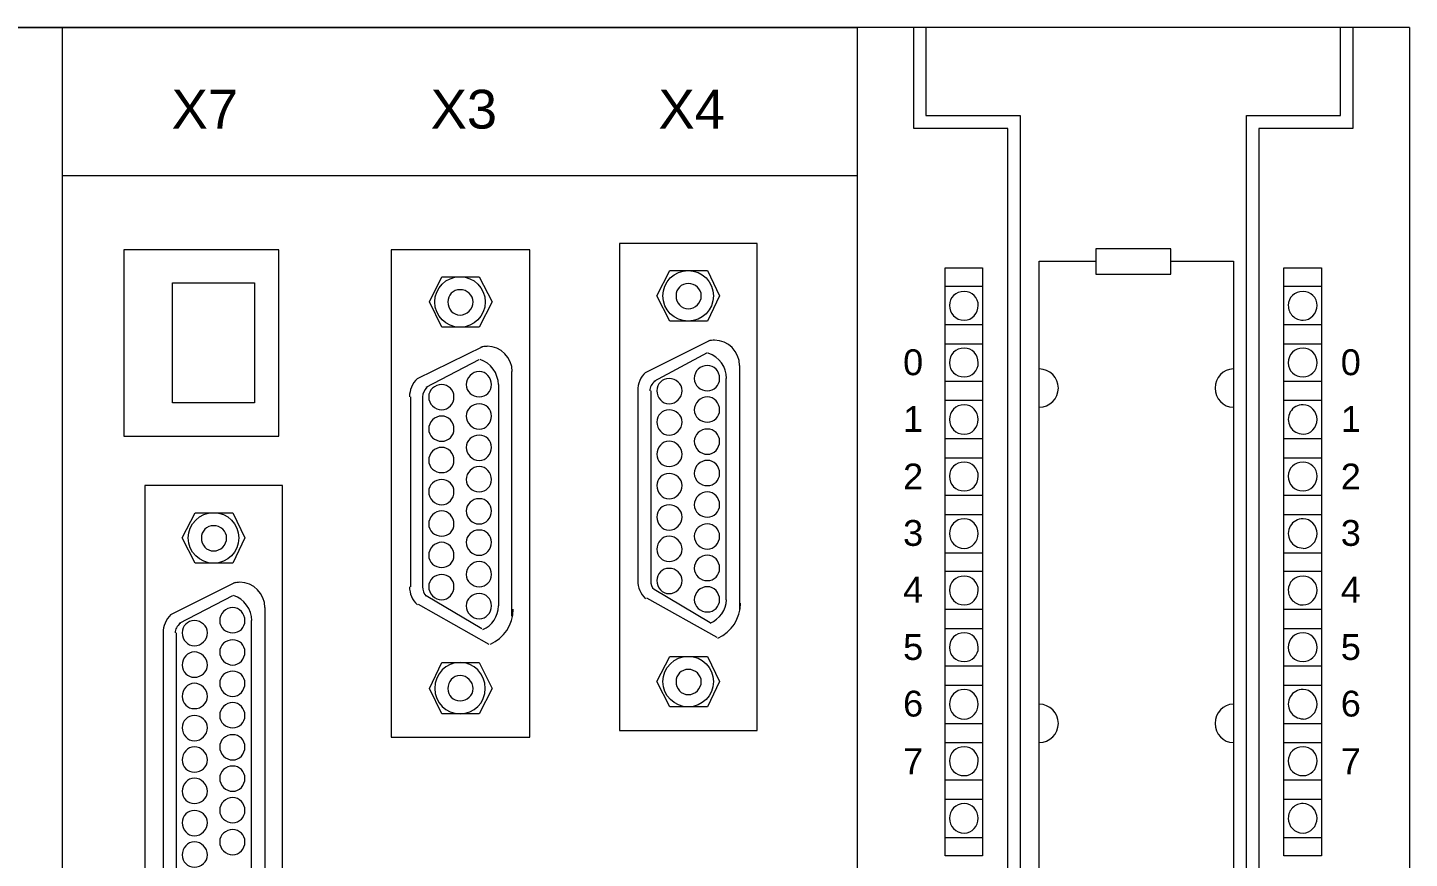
# Model space of a CAD drawing. Header units: millimetres. Extents: x 0 to 14510, y -7775 to 297.
# Drawn here: x 554.2 to 635.4, y -2243.5 to -2194.6 of the extents above; entities that cross this region are included whole.
import ezdxf

# ---------------------------------------------------------------- set-up
doc = ezdxf.new("R2010")
doc.units = ezdxf.units.MM
doc.layers.add('eProC - L2', color=41, linetype='Continuous', lineweight=20)
doc.styles.get("Standard").update_dxf_attribs({"font": 'arial.ttf'})

msp = doc.modelspace()

# ---------------------------------------------------------------- linework, layer by layer
at = {"layer": 'eProC - L2', "lineweight": 9}
msp.add_line((635.415, -2194.632), (478.355, -2194.632), dxfattribs=at)
at = {"layer": 'eProC - L2', "lineweight": 13}
for p, q in [((478.355, -2194.632), (602.969, -2194.632)), ((556.244, -2194.632), (556.244, -2292.79)), ((602.969, -2194.632), (602.969, -2292.79)), ((635.415, -2194.632), (602.969, -2194.632)), ((602.969, -2194.632), (602.969, -2292.79)), ((606.295, -2200.569), (606.295, -2194.632)), ((607.011, -2194.632), (607.011, -2199.801)), ((631.371, -2199.801), (631.371, -2194.632)), ((632.088, -2194.632), (632.088, -2200.569)), ((607.011, -2199.801), (612.538, -2199.801)), ((612.538, -2199.801), (612.538, -2287.57)), ((625.844, -2287.57), (625.844, -2199.801)), ((625.844, -2199.801), (631.371, -2199.801)), ((611.822, -2200.569), (606.295, -2200.569)), ((611.822, -2286.854), (611.822, -2200.569)), ((632.088, -2200.569), (626.561, -2200.569)), ((626.561, -2200.569), (626.561, -2286.854)), ((556.244, -2203.332), (602.969, -2203.332)), ((597.083, -2207.324), (588.998, -2207.324)), ((588.998, -2207.324), (588.998, -2235.932)), ((597.083, -2235.932), (597.083, -2207.324)), ((559.878, -2207.682), (559.878, -2218.634)), ((568.988, -2207.682), (559.878, -2207.682)), ((568.988, -2218.634), (568.988, -2207.682)), ((583.726, -2207.682), (575.589, -2207.682)), ((575.589, -2207.682), (575.589, -2236.341)), ((583.726, -2236.341), (583.726, -2207.682)), ((613.665, -2281.634), (613.665, -2208.348)), ((613.665, -2208.348), (616.991, -2208.348)), ((621.392, -2207.631), (616.991, -2207.631)), ((616.991, -2207.631), (616.991, -2209.115)), ((621.392, -2209.115), (621.392, -2207.631)), ((621.392, -2208.348), (625.077, -2208.348)), ((625.077, -2208.348), (625.077, -2281.634)), ((591.198, -2210.395), (591.965, -2208.911)), ((591.965, -2208.911), (594.166, -2208.911)), ((594.166, -2208.911), (594.883, -2210.395)), ((608.137, -2243.302), (608.137, -2208.757)), ((608.137, -2208.757), (610.338, -2208.757)), ((610.338, -2208.757), (610.338, -2243.302)), ((616.991, -2209.115), (621.392, -2209.115)), ((628.045, -2243.302), (628.045, -2208.757)), ((628.045, -2208.757), (630.245, -2208.757)), ((630.245, -2208.757), (630.245, -2243.302)), ((562.744, -2209.627), (567.555, -2209.627)), ((562.744, -2213.158), (562.744, -2209.627)), ((567.555, -2209.627), (567.555, -2213.158)), ((577.841, -2210.753), (578.557, -2209.269)), ((578.557, -2209.269), (580.758, -2209.269)), ((580.758, -2209.269), (581.525, -2210.753)), ((608.137, -2209.832), (610.338, -2209.832)), ((628.045, -2209.832), (630.245, -2209.832)), ((578.557, -2212.237), (577.841, -2210.753)), ((581.525, -2210.753), (580.758, -2212.237)), ((591.965, -2211.879), (591.198, -2210.395)), ((594.883, -2210.395), (594.166, -2211.879)), ((580.758, -2212.237), (578.557, -2212.237)), ((594.166, -2211.879), (591.965, -2211.879)), ((608.137, -2212.084), (610.338, -2212.084)), ((628.045, -2212.084), (630.245, -2212.084)), ((562.744, -2216.69), (562.744, -2213.158)), ((567.555, -2213.158), (567.555, -2216.69)), ((590.533, -2214.898), (594.32, -2213.005)), ((608.137, -2213.209), (610.338, -2213.209)), ((628.045, -2213.209), (630.245, -2213.209)), ((577.125, -2215.257), (580.963, -2213.363)), ((591.044, -2215.41), (594.166, -2213.721)), ((577.636, -2215.768), (580.758, -2214.131)), ((582.651, -2214.847), (582.651, -2229.228)), ((596.06, -2214.489), (596.06, -2228.87)), ((581.884, -2215.615), (581.884, -2228.614)), ((595.241, -2215.257), (595.241, -2228.255)), ((608.137, -2215.41), (610.338, -2215.41)), ((628.045, -2215.41), (630.245, -2215.41)), ((576.715, -2216.331), (576.715, -2227.488)), ((577.432, -2216.331), (577.432, -2227.488)), ((590.072, -2215.973), (590.072, -2227.13)), ((590.84, -2215.973), (590.84, -2227.13)), ((567.555, -2216.69), (562.744, -2216.69)), ((608.137, -2216.536), (610.338, -2216.536)), ((628.045, -2216.536), (630.245, -2216.536)), ((559.878, -2218.634), (568.988, -2218.634)), ((608.137, -2218.788), (610.338, -2218.788)), ((628.045, -2218.788), (630.245, -2218.788)), ((608.137, -2219.914), (610.338, -2219.914)), ((628.045, -2219.914), (630.245, -2219.914)), ((569.192, -2221.551), (561.106, -2221.551)), ((561.106, -2221.551), (561.106, -2281.787)), ((569.192, -2281.787), (569.192, -2221.551)), ((608.137, -2222.114), (610.338, -2222.114)), ((628.045, -2222.114), (630.245, -2222.114)), ((563.307, -2224.622), (564.074, -2223.138)), ((564.074, -2223.138), (566.275, -2223.138)), ((566.275, -2223.138), (566.992, -2224.622)), ((608.137, -2223.24), (610.338, -2223.24)), ((628.045, -2223.24), (630.245, -2223.24)), ((564.074, -2226.106), (563.307, -2224.622)), ((566.992, -2224.622), (566.275, -2226.106)), ((566.275, -2226.106), (564.074, -2226.106)), ((608.137, -2225.492), (610.338, -2225.492)), ((628.045, -2225.492), (630.245, -2225.492)), ((608.137, -2226.567), (610.338, -2226.567)), ((628.045, -2226.567), (630.245, -2226.567)), ((562.641, -2229.126), (566.429, -2227.232)), ((591.044, -2227.641), (594.32, -2229.586)), ((563.153, -2229.637), (566.275, -2228)), ((577.176, -2228.512), (581.321, -2230.866)), ((577.636, -2228), (580.912, -2229.945)), ((590.584, -2228.153), (594.729, -2230.456)), ((567.35, -2229.484), (567.35, -2274.11)), ((568.169, -2228.716), (568.169, -2274.725)), ((608.137, -2228.818), (610.338, -2228.818)), ((628.045, -2228.818), (630.245, -2228.818)), ((562.181, -2230.2), (562.181, -2272.985)), ((562.949, -2230.2), (562.949, -2272.985)), ((608.137, -2229.945), (610.338, -2229.945)), ((628.045, -2229.945), (630.245, -2229.945)), ((577.841, -2233.476), (578.557, -2231.94)), ((578.557, -2231.94), (580.758, -2231.94)), ((580.758, -2231.94), (581.525, -2233.476)), ((591.198, -2233.066), (591.965, -2231.582)), ((591.965, -2231.582), (594.166, -2231.582)), ((594.166, -2231.582), (594.883, -2233.066)), ((608.137, -2232.145), (610.338, -2232.145)), ((628.045, -2232.145), (630.245, -2232.145)), ((578.557, -2234.96), (577.841, -2233.476)), ((581.525, -2233.476), (580.758, -2234.96)), ((591.965, -2234.55), (591.198, -2233.066)), ((594.883, -2233.066), (594.166, -2234.55)), ((608.137, -2233.271), (610.338, -2233.271)), ((628.045, -2233.271), (630.245, -2233.271)), ((580.758, -2234.96), (578.557, -2234.96)), ((594.166, -2234.55), (591.965, -2234.55)), ((588.998, -2235.932), (597.083, -2235.932)), ((608.137, -2235.522), (610.338, -2235.522)), ((628.045, -2235.522), (630.245, -2235.522)), ((575.589, -2236.341), (583.726, -2236.341)), ((608.137, -2236.649), (610.338, -2236.649)), ((628.045, -2236.649), (630.245, -2236.649)), ((608.137, -2238.849), (610.338, -2238.849)), ((628.045, -2238.849), (630.245, -2238.849)), ((608.137, -2239.975), (610.338, -2239.975)), ((628.045, -2239.975), (630.245, -2239.975)), ((608.137, -2242.227), (610.338, -2242.227)), ((628.045, -2242.227), (630.245, -2242.227)), ((610.338, -2243.302), (608.137, -2243.302)), ((630.245, -2243.302), (628.045, -2243.302))]:
    msp.add_line(p, q, dxfattribs=at)
at = {"layer": 'eProC - L2'}
msp.add_line((635.415, -2194.632), (635.415, -2292.79), dxfattribs=at)
at = {"layer": 'eProC - L2', "lineweight": 13}
for centre, radius in [((593.038, -2210.395), 1.485), ((593.038, -2210.395), 1.485), ((579.63, -2210.754), 1.485), ((579.63, -2210.754), 1.485), ((565.148, -2224.623), 1.485), ((565.148, -2224.623), 1.485), ((593.039, -2233.066), 1.484)]:
    msp.add_circle(centre, radius, dxfattribs=at)
for centre, radius, start, end in [((609.273, -2210.948), 0.809, 359.29032, 90.73046), ((629.18, -2210.948), 0.809, 359.29032, 90.73046), ((629.162, -2210.965), 0.862, 179.50259, 270.55154), ((594.575, -2214.49), 1.485, 0.04328, 89.96353), ((581.217, -2214.848), 1.486, 0.04588, 89.96093), ((593.74, -2215.249), 1.552, 359.71237, 72.06223), ((609.273, -2214.346), 0.809, 269.26954, 0.70968), ((613.655, -2215.829), 1.136, 0.49987, 89.49346), ((629.18, -2214.346), 0.809, 269.26954, 0.70968), ((613.655, -2215.81), 1.136, 270.511, 359.51711), ((629.162, -2217.654), 0.862, 89.44846, 270.55154), ((609.273, -2220.978), 0.809, 359.29032, 90.73046), ((629.18, -2220.978), 0.809, 359.29032, 90.73046), ((629.162, -2224.359), 0.862, 89.44846, 270.534), ((609.273, -2227.683), 0.809, 359.29032, 90.73046), ((629.18, -2227.683), 0.809, 359.29032, 90.73046), ((566.684, -2228.717), 1.485, 0.04567, 89.9774), ((629.162, -2227.7), 0.862, 179.50259, 270.55154), ((593.871, -2228.461), 2.24, 293.9758, 0.016), ((609.273, -2231.08), 0.809, 269.26954, 0.70968), ((629.18, -2231.08), 0.809, 269.26954, 0.70968), ((579.632, -2233.475), 1.485, 180.04648, 359.96217), ((629.162, -2234.389), 0.863, 89.466, 270.58949), ((613.655, -2235.532), 1.135, 0.50996, 89.5048), ((613.654, -2235.513), 1.136, 270.52003, 359.53486), ((609.273, -2237.713), 0.809, 359.26372, 90.73496), ((629.18, -2237.713), 0.809, 359.26372, 90.73496), ((629.162, -2241.093), 0.863, 89.45853, 180.47346)]:
    msp.add_arc(centre, radius, start, end, dxfattribs=at)
for points in [[(593.039, -2209.678), (592.63, -2209.678), (592.323, -2209.985), (592.323, -2210.395)], [(593.807, -2210.395), (593.807, -2209.985), (593.449, -2209.678), (593.039, -2209.678)], [(579.631, -2210.036), (579.222, -2210.036), (578.915, -2210.344), (578.915, -2210.753)], [(578.915, -2210.753), (578.915, -2211.162), (579.222, -2211.521), (579.631, -2211.521)], [(580.399, -2210.753), (580.399, -2210.344), (580.041, -2210.036), (579.631, -2210.036)], [(579.631, -2211.521), (580.041, -2211.521), (580.399, -2211.162), (580.399, -2210.753)], [(592.323, -2210.395), (592.323, -2210.804), (592.63, -2211.162), (593.039, -2211.162)], [(593.039, -2211.162), (593.449, -2211.162), (593.807, -2210.804), (593.807, -2210.395)], [(609.263, -2210.139), (608.751, -2210.139), (608.393, -2210.497), (608.393, -2210.958)], [(629.17, -2210.139), (628.657, -2210.139), (628.299, -2210.497), (628.299, -2210.958)], [(608.393, -2210.958), (608.393, -2211.418), (608.751, -2211.828), (609.263, -2211.828)], [(609.263, -2211.828), (609.723, -2211.828), (610.082, -2211.418), (610.082, -2210.958)], [(629.17, -2211.828), (629.63, -2211.828), (629.989, -2211.418), (629.989, -2210.958)], [(594.576, -2213.005), (594.473, -2213.005), (594.37, -2213.005), (594.218, -2213.056)], [(581.218, -2213.363), (581.065, -2213.363), (580.963, -2213.363), (580.86, -2213.414)], [(609.263, -2213.465), (608.751, -2213.465), (608.393, -2213.823), (608.393, -2214.336)], [(610.082, -2214.336), (610.082, -2213.823), (609.723, -2213.465), (609.263, -2213.465)], [(629.17, -2213.465), (628.657, -2213.465), (628.299, -2213.823), (628.299, -2214.336)], [(629.989, -2214.336), (629.989, -2213.823), (629.63, -2213.465), (629.17, -2213.465)], [(580.758, -2214.847), (580.348, -2214.847), (579.99, -2215.205), (579.99, -2215.615)], [(581.474, -2215.615), (581.474, -2215.205), (581.167, -2214.847), (580.758, -2214.847)], [(581.884, -2215.615), (581.884, -2214.95), (581.423, -2214.336), (580.809, -2214.131)], [(590.533, -2214.898), (590.225, -2215.154), (590.072, -2215.563), (590.072, -2215.973)], [(594.165, -2214.489), (593.755, -2214.489), (593.397, -2214.796), (593.397, -2215.257)], [(594.882, -2215.257), (594.882, -2214.796), (594.574, -2214.489), (594.165, -2214.489)], [(608.393, -2214.336), (608.393, -2214.796), (608.751, -2215.154), (609.263, -2215.154)], [(625.077, -2214.694), (624.463, -2214.694), (624.002, -2215.205), (624.002, -2215.819)], [(628.299, -2214.336), (628.299, -2214.796), (628.657, -2215.154), (629.17, -2215.154)], [(577.125, -2215.257), (576.817, -2215.563), (576.664, -2215.922), (576.664, -2216.331)], [(578.556, -2215.615), (578.147, -2215.615), (577.789, -2215.922), (577.789, -2216.331)], [(579.272, -2216.331), (579.272, -2215.922), (578.966, -2215.615), (578.556, -2215.615)], [(579.99, -2215.615), (579.99, -2216.024), (580.348, -2216.331), (580.758, -2216.331)], [(580.758, -2216.331), (581.167, -2216.331), (581.474, -2216.024), (581.474, -2215.615)], [(591.096, -2215.41), (590.891, -2215.563), (590.788, -2215.768), (590.788, -2215.973)], [(591.913, -2215.257), (591.503, -2215.257), (591.197, -2215.563), (591.197, -2215.973)], [(592.68, -2215.973), (592.68, -2215.563), (592.322, -2215.257), (591.913, -2215.257)], [(593.397, -2215.257), (593.397, -2215.666), (593.755, -2215.973), (594.165, -2215.973)], [(594.165, -2215.973), (594.574, -2215.973), (594.882, -2215.666), (594.882, -2215.257)], [(577.688, -2215.768), (577.534, -2215.922), (577.432, -2216.127), (577.432, -2216.331)], [(577.789, -2216.331), (577.789, -2216.741), (578.147, -2217.099), (578.556, -2217.099)], [(578.556, -2217.099), (578.966, -2217.099), (579.272, -2216.741), (579.272, -2216.331)], [(591.197, -2215.973), (591.197, -2216.382), (591.503, -2216.741), (591.913, -2216.741)], [(591.913, -2216.741), (592.322, -2216.741), (592.68, -2216.382), (592.68, -2215.973)], [(594.165, -2216.331), (593.755, -2216.331), (593.397, -2216.69), (593.397, -2217.099)], [(594.882, -2217.099), (594.882, -2216.69), (594.574, -2216.331), (594.165, -2216.331)], [(624.002, -2215.819), (624.002, -2216.434), (624.463, -2216.945), (625.077, -2216.945)], [(580.758, -2216.741), (580.348, -2216.741), (579.99, -2217.048), (579.99, -2217.457)], [(581.474, -2217.457), (581.474, -2217.048), (581.167, -2216.741), (580.758, -2216.741)], [(591.913, -2217.099), (591.503, -2217.099), (591.197, -2217.406), (591.197, -2217.815)], [(592.68, -2217.815), (592.68, -2217.406), (592.322, -2217.099), (591.913, -2217.099)], [(593.397, -2217.099), (593.397, -2217.508), (593.755, -2217.815), (594.165, -2217.815)], [(594.165, -2217.815), (594.574, -2217.815), (594.882, -2217.508), (594.882, -2217.099)], [(609.263, -2216.792), (608.751, -2216.792), (608.393, -2217.201), (608.393, -2217.662)], [(610.082, -2217.662), (610.082, -2217.201), (609.723, -2216.792), (609.263, -2216.792)], [(629.989, -2217.662), (629.989, -2217.201), (629.63, -2216.792), (629.17, -2216.792)], [(578.556, -2217.457), (578.147, -2217.457), (577.789, -2217.815), (577.789, -2218.225)], [(579.272, -2218.225), (579.272, -2217.815), (578.966, -2217.457), (578.556, -2217.457)], [(579.99, -2217.457), (579.99, -2217.867), (580.348, -2218.225), (580.758, -2218.225)], [(580.758, -2218.225), (581.167, -2218.225), (581.474, -2217.867), (581.474, -2217.457)], [(591.197, -2217.815), (591.197, -2218.225), (591.503, -2218.583), (591.913, -2218.583)], [(591.913, -2218.583), (592.322, -2218.583), (592.68, -2218.225), (592.68, -2217.815)], [(608.393, -2217.662), (608.393, -2218.122), (608.751, -2218.532), (609.263, -2218.532)], [(609.263, -2218.532), (609.723, -2218.532), (610.082, -2218.122), (610.082, -2217.662)], [(629.17, -2218.532), (629.63, -2218.532), (629.989, -2218.122), (629.989, -2217.662)], [(577.789, -2218.225), (577.789, -2218.634), (578.147, -2218.941), (578.556, -2218.941)], [(578.556, -2218.941), (578.966, -2218.941), (579.272, -2218.634), (579.272, -2218.225)], [(580.758, -2218.583), (580.348, -2218.583), (579.99, -2218.89), (579.99, -2219.299)], [(581.474, -2219.299), (581.474, -2218.89), (581.167, -2218.583), (580.758, -2218.583)], [(591.913, -2218.941), (591.503, -2218.941), (591.197, -2219.299), (591.197, -2219.709)], [(592.68, -2219.709), (592.68, -2219.299), (592.322, -2218.941), (591.913, -2218.941)], [(594.165, -2218.225), (593.755, -2218.225), (593.397, -2218.532), (593.397, -2218.941)], [(593.397, -2218.941), (593.397, -2219.351), (593.755, -2219.709), (594.165, -2219.709)], [(594.882, -2218.941), (594.882, -2218.532), (594.574, -2218.225), (594.165, -2218.225)], [(594.165, -2219.709), (594.574, -2219.709), (594.882, -2219.351), (594.882, -2218.941)], [(578.556, -2219.299), (578.147, -2219.299), (577.789, -2219.658), (577.789, -2220.067)], [(579.272, -2220.067), (579.272, -2219.658), (578.966, -2219.299), (578.556, -2219.299)], [(579.99, -2219.299), (579.99, -2219.709), (580.348, -2220.067), (580.758, -2220.067)], [(580.758, -2220.067), (581.167, -2220.067), (581.474, -2219.709), (581.474, -2219.299)], [(591.197, -2219.709), (591.197, -2220.118), (591.503, -2220.426), (591.913, -2220.426)], [(591.913, -2220.426), (592.322, -2220.426), (592.68, -2220.118), (592.68, -2219.709)], [(577.789, -2220.067), (577.789, -2220.477), (578.147, -2220.784), (578.556, -2220.784)], [(578.556, -2220.784), (578.966, -2220.784), (579.272, -2220.477), (579.272, -2220.067)], [(580.758, -2220.426), (580.348, -2220.426), (579.99, -2220.784), (579.99, -2221.193)], [(581.474, -2221.193), (581.474, -2220.784), (581.167, -2220.426), (580.758, -2220.426)], [(594.165, -2220.067), (593.755, -2220.067), (593.397, -2220.374), (593.397, -2220.835)], [(594.882, -2220.835), (594.882, -2220.374), (594.574, -2220.067), (594.165, -2220.067)], [(609.263, -2220.169), (608.751, -2220.169), (608.393, -2220.528), (608.393, -2220.988)], [(629.17, -2220.169), (628.657, -2220.169), (628.299, -2220.528), (628.299, -2220.988)], [(578.556, -2221.193), (578.147, -2221.193), (577.789, -2221.5), (577.789, -2221.909)], [(579.272, -2221.909), (579.272, -2221.5), (578.966, -2221.193), (578.556, -2221.193)], [(579.99, -2221.193), (579.99, -2221.603), (580.348, -2221.909), (580.758, -2221.909)], [(580.758, -2221.909), (581.167, -2221.909), (581.474, -2221.603), (581.474, -2221.193)], [(591.913, -2220.835), (591.503, -2220.835), (591.197, -2221.142), (591.197, -2221.551)], [(592.68, -2221.551), (592.68, -2221.142), (592.322, -2220.835), (591.913, -2220.835)], [(593.397, -2220.835), (593.397, -2221.244), (593.755, -2221.551), (594.165, -2221.551)], [(594.165, -2221.551), (594.574, -2221.551), (594.882, -2221.244), (594.882, -2220.835)], [(608.393, -2220.988), (608.393, -2221.5), (608.751, -2221.859), (609.263, -2221.859)], [(609.263, -2221.859), (609.723, -2221.859), (610.082, -2221.5), (610.082, -2220.988)], [(628.299, -2220.988), (628.299, -2221.5), (628.657, -2221.859), (629.17, -2221.859)], [(629.17, -2221.859), (629.63, -2221.859), (629.989, -2221.5), (629.989, -2220.988)], [(577.789, -2221.909), (577.789, -2222.319), (578.147, -2222.677), (578.556, -2222.677)], [(578.556, -2222.677), (578.966, -2222.677), (579.272, -2222.319), (579.272, -2221.909)], [(591.197, -2221.551), (591.197, -2221.961), (591.503, -2222.319), (591.913, -2222.319)], [(591.913, -2222.319), (592.322, -2222.319), (592.68, -2221.961), (592.68, -2221.551)], [(594.165, -2221.909), (593.755, -2221.909), (593.397, -2222.268), (593.397, -2222.677)], [(594.882, -2222.677), (594.882, -2222.268), (594.574, -2221.909), (594.165, -2221.909)], [(580.758, -2222.319), (580.348, -2222.319), (579.99, -2222.626), (579.99, -2223.036)], [(581.474, -2223.036), (581.474, -2222.626), (581.167, -2222.319), (580.758, -2222.319)], [(591.913, -2222.677), (591.503, -2222.677), (591.197, -2222.984), (591.197, -2223.394)], [(591.913, -2222.677), (591.503, -2222.677), (591.197, -2222.984), (591.197, -2223.394)], [(592.68, -2223.394), (592.68, -2222.984), (592.322, -2222.677), (591.913, -2222.677)], [(592.68, -2223.394), (592.68, -2222.984), (592.322, -2222.677), (591.913, -2222.677)], [(593.397, -2222.677), (593.397, -2223.087), (593.755, -2223.394), (594.165, -2223.394)], [(594.165, -2223.394), (594.574, -2223.394), (594.882, -2223.087), (594.882, -2222.677)], [(578.556, -2223.036), (578.147, -2223.036), (577.789, -2223.394), (577.789, -2223.803)], [(577.789, -2223.803), (577.789, -2224.213), (578.147, -2224.52), (578.556, -2224.52)], [(579.272, -2223.803), (579.272, -2223.394), (578.966, -2223.036), (578.556, -2223.036)], [(578.556, -2224.52), (578.966, -2224.52), (579.272, -2224.213), (579.272, -2223.803)], [(579.99, -2223.036), (579.99, -2223.445), (580.348, -2223.803), (580.758, -2223.803)], [(580.758, -2223.803), (581.167, -2223.803), (581.474, -2223.445), (581.474, -2223.036)], [(591.197, -2223.394), (591.197, -2223.803), (591.503, -2224.161), (591.913, -2224.161)], [(591.197, -2223.394), (591.197, -2223.803), (591.503, -2224.161), (591.913, -2224.161)], [(591.913, -2224.161), (592.322, -2224.161), (592.68, -2223.803), (592.68, -2223.394)], [(591.913, -2224.161), (592.322, -2224.161), (592.68, -2223.803), (592.68, -2223.394)], [(594.165, -2223.803), (593.755, -2223.803), (593.397, -2224.11), (593.397, -2224.52)], [(594.882, -2224.52), (594.882, -2224.11), (594.574, -2223.803), (594.165, -2223.803)], [(609.263, -2223.496), (608.751, -2223.496), (608.393, -2223.905), (608.393, -2224.366)], [(610.082, -2224.366), (610.082, -2223.905), (609.723, -2223.496), (609.263, -2223.496)], [(629.989, -2224.366), (629.989, -2223.905), (629.63, -2223.496), (629.17, -2223.496)], [(565.148, -2223.905), (564.739, -2223.905), (564.432, -2224.213), (564.432, -2224.622)], [(564.432, -2224.622), (564.432, -2225.031), (564.739, -2225.39), (565.148, -2225.39)], [(565.916, -2224.622), (565.916, -2224.213), (565.558, -2223.905), (565.148, -2223.905)], [(565.148, -2225.39), (565.558, -2225.39), (565.916, -2225.031), (565.916, -2224.622)], [(580.758, -2224.161), (580.348, -2224.161), (579.99, -2224.468), (579.99, -2224.878)], [(581.474, -2224.878), (581.474, -2224.468), (581.167, -2224.161), (580.758, -2224.161)], [(591.913, -2224.519), (591.503, -2224.519), (591.197, -2224.878), (591.197, -2225.287)], [(592.68, -2225.287), (592.68, -2224.878), (592.322, -2224.519), (591.913, -2224.519)], [(593.397, -2224.52), (593.397, -2224.929), (593.755, -2225.287), (594.165, -2225.287)], [(594.165, -2225.287), (594.574, -2225.287), (594.882, -2224.929), (594.882, -2224.52)], [(608.393, -2224.366), (608.393, -2224.827), (608.751, -2225.236), (609.263, -2225.236)], [(609.263, -2225.236), (609.723, -2225.236), (610.082, -2224.827), (610.082, -2224.366)], [(629.17, -2225.236), (629.63, -2225.236), (629.989, -2224.827), (629.989, -2224.366)], [(578.556, -2224.878), (578.147, -2224.878), (577.789, -2225.236), (577.789, -2225.645)], [(579.272, -2225.645), (579.272, -2225.236), (578.966, -2224.878), (578.556, -2224.878)], [(579.99, -2224.878), (579.99, -2225.287), (580.348, -2225.645), (580.758, -2225.645)], [(580.758, -2225.645), (581.167, -2225.645), (581.474, -2225.287), (581.474, -2224.878)], [(591.197, -2225.287), (591.197, -2225.697), (591.503, -2226.004), (591.913, -2226.004)], [(591.913, -2226.004), (592.322, -2226.004), (592.68, -2225.697), (592.68, -2225.287)], [(577.789, -2225.645), (577.789, -2226.055), (578.147, -2226.362), (578.556, -2226.362)], [(578.556, -2226.362), (578.966, -2226.362), (579.272, -2226.055), (579.272, -2225.645)], [(580.758, -2226.004), (580.348, -2226.004), (579.99, -2226.362), (579.99, -2226.772)], [(581.474, -2226.772), (581.474, -2226.362), (581.167, -2226.004), (580.758, -2226.004)], [(594.165, -2225.645), (593.755, -2225.645), (593.397, -2225.953), (593.397, -2226.413)], [(594.882, -2226.413), (594.882, -2225.953), (594.574, -2225.645), (594.165, -2225.645)], [(578.556, -2226.772), (578.147, -2226.772), (577.789, -2227.078), (577.789, -2227.488)], [(579.272, -2227.488), (579.272, -2227.078), (578.966, -2226.772), (578.556, -2226.772)], [(579.99, -2226.772), (579.99, -2227.181), (580.348, -2227.488), (580.758, -2227.488)], [(580.758, -2227.488), (581.167, -2227.488), (581.474, -2227.181), (581.474, -2226.772)], [(591.913, -2226.413), (591.503, -2226.413), (591.197, -2226.72), (591.197, -2227.13)], [(592.68, -2227.13), (592.68, -2226.72), (592.322, -2226.413), (591.913, -2226.413)], [(593.397, -2226.413), (593.397, -2226.823), (593.755, -2227.13), (594.165, -2227.13)], [(594.165, -2227.13), (594.574, -2227.13), (594.882, -2226.823), (594.882, -2226.413)], [(609.263, -2226.874), (608.751, -2226.874), (608.393, -2227.232), (608.393, -2227.693)], [(629.17, -2226.874), (628.657, -2226.874), (628.299, -2227.232), (628.299, -2227.693)], [(566.684, -2227.232), (566.582, -2227.232), (566.48, -2227.232), (566.326, -2227.283)], [(576.664, -2227.488), (576.664, -2227.897), (576.817, -2228.255), (577.125, -2228.563)], [(577.432, -2227.488), (577.432, -2227.693), (577.482, -2227.897), (577.636, -2228.051)], [(577.789, -2227.488), (577.789, -2227.897), (578.147, -2228.255), (578.556, -2228.255)], [(578.556, -2228.255), (578.966, -2228.255), (579.272, -2227.897), (579.272, -2227.488)], [(580.758, -2227.897), (580.348, -2227.897), (579.99, -2228.204), (579.99, -2228.614)], [(581.474, -2228.614), (581.474, -2228.204), (581.167, -2227.897), (580.758, -2227.897)], [(590.072, -2227.13), (590.072, -2227.539), (590.225, -2227.897), (590.533, -2228.204)], [(590.84, -2227.13), (590.84, -2227.335), (590.891, -2227.539), (591.044, -2227.641)], [(591.197, -2227.13), (591.197, -2227.539), (591.503, -2227.897), (591.913, -2227.897)], [(591.913, -2227.897), (592.322, -2227.897), (592.68, -2227.539), (592.68, -2227.13)], [(594.165, -2227.488), (593.755, -2227.488), (593.397, -2227.846), (593.397, -2228.255)], [(594.882, -2228.255), (594.882, -2227.846), (594.574, -2227.488), (594.165, -2227.488)], [(608.393, -2227.693), (608.393, -2228.153), (608.751, -2228.563), (609.263, -2228.563)], [(609.263, -2228.563), (609.723, -2228.563), (610.082, -2228.153), (610.082, -2227.693)], [(629.17, -2228.563), (629.63, -2228.563), (629.989, -2228.153), (629.989, -2227.693)], [(567.4, -2229.484), (567.4, -2228.818), (566.94, -2228.204), (566.326, -2228)], [(579.99, -2228.614), (579.99, -2229.023), (580.348, -2229.382), (580.758, -2229.382)], [(580.758, -2229.382), (581.167, -2229.382), (581.474, -2229.023), (581.474, -2228.614)], [(580.963, -2229.996), (581.525, -2229.791), (581.884, -2229.228), (581.884, -2228.614)], [(593.397, -2228.255), (593.397, -2228.665), (593.755, -2228.972), (594.165, -2228.972)], [(594.165, -2228.972), (594.574, -2228.972), (594.882, -2228.665), (594.882, -2228.255)], [(594.32, -2229.637), (594.883, -2229.382), (595.291, -2228.87), (595.291, -2228.255)], [(562.641, -2229.126), (562.335, -2229.432), (562.181, -2229.791), (562.181, -2230.2)], [(564.023, -2229.484), (563.613, -2229.484), (563.306, -2229.791), (563.306, -2230.2)], [(564.79, -2230.2), (564.79, -2229.791), (564.432, -2229.484), (564.023, -2229.484)], [(566.275, -2228.716), (565.865, -2228.716), (565.507, -2229.074), (565.507, -2229.484)], [(565.507, -2229.484), (565.507, -2229.893), (565.865, -2230.2), (566.275, -2230.2)], [(566.991, -2229.484), (566.991, -2229.074), (566.684, -2228.716), (566.275, -2228.716)], [(566.275, -2230.2), (566.684, -2230.2), (566.991, -2229.893), (566.991, -2229.484)], [(581.423, -2230.866), (582.191, -2230.508), (582.754, -2229.74), (582.754, -2228.818)], [(563.205, -2229.637), (562.999, -2229.791), (562.897, -2229.996), (562.897, -2230.2)], [(563.306, -2230.2), (563.306, -2230.61), (563.613, -2230.968), (564.023, -2230.968)], [(564.023, -2230.968), (564.432, -2230.968), (564.79, -2230.61), (564.79, -2230.2)], [(609.263, -2230.2), (608.751, -2230.2), (608.393, -2230.559), (608.393, -2231.07)], [(610.082, -2231.07), (610.082, -2230.559), (609.723, -2230.2), (609.263, -2230.2)], [(629.17, -2230.2), (628.657, -2230.2), (628.299, -2230.559), (628.299, -2231.07)], [(629.989, -2231.07), (629.989, -2230.559), (629.63, -2230.2), (629.17, -2230.2)], [(566.275, -2230.61), (565.865, -2230.61), (565.507, -2230.917), (565.507, -2231.326)], [(566.991, -2231.326), (566.991, -2230.917), (566.684, -2230.61), (566.275, -2230.61)], [(608.393, -2231.07), (608.393, -2231.531), (608.751, -2231.889), (609.263, -2231.889)], [(628.299, -2231.07), (628.299, -2231.531), (628.657, -2231.889), (629.17, -2231.889)], [(564.023, -2231.326), (563.613, -2231.326), (563.306, -2231.684), (563.306, -2232.094)], [(564.79, -2232.094), (564.79, -2231.684), (564.432, -2231.326), (564.023, -2231.326)], [(565.507, -2231.326), (565.507, -2231.736), (565.865, -2232.094), (566.275, -2232.094)], [(566.275, -2232.094), (566.684, -2232.094), (566.991, -2231.736), (566.991, -2231.326)], [(579.631, -2231.94), (578.812, -2231.94), (578.147, -2232.606), (578.147, -2233.476)], [(581.115, -2233.476), (581.115, -2232.606), (580.449, -2231.94), (579.631, -2231.94)], [(563.306, -2232.094), (563.306, -2232.503), (563.613, -2232.81), (564.023, -2232.81)], [(564.023, -2232.81), (564.432, -2232.81), (564.79, -2232.503), (564.79, -2232.094)], [(566.275, -2232.452), (565.865, -2232.452), (565.507, -2232.759), (565.507, -2233.168)], [(566.991, -2233.168), (566.991, -2232.759), (566.684, -2232.452), (566.275, -2232.452)], [(579.631, -2232.708), (579.222, -2232.708), (578.915, -2233.066), (578.915, -2233.476)], [(580.399, -2233.476), (580.399, -2233.066), (580.041, -2232.708), (579.631, -2232.708)], [(593.039, -2232.35), (592.63, -2232.35), (592.323, -2232.657), (592.323, -2233.066)], [(593.807, -2233.066), (593.807, -2232.657), (593.449, -2232.35), (593.039, -2232.35)], [(564.023, -2233.168), (563.613, -2233.168), (563.306, -2233.527), (563.306, -2233.936)], [(564.79, -2233.936), (564.79, -2233.527), (564.432, -2233.168), (564.023, -2233.168)], [(565.507, -2233.168), (565.507, -2233.578), (565.865, -2233.936), (566.275, -2233.936)], [(566.275, -2233.936), (566.684, -2233.936), (566.991, -2233.578), (566.991, -2233.168)], [(578.915, -2233.476), (578.915, -2233.885), (579.222, -2234.192), (579.631, -2234.192)], [(579.631, -2234.192), (580.041, -2234.192), (580.399, -2233.885), (580.399, -2233.476)], [(592.323, -2233.066), (592.323, -2233.476), (592.63, -2233.834), (593.039, -2233.834)], [(593.039, -2233.834), (593.449, -2233.834), (593.807, -2233.476), (593.807, -2233.066)], [(609.263, -2233.527), (608.751, -2233.527), (608.393, -2233.936), (608.393, -2234.397)], [(610.082, -2234.397), (610.082, -2233.936), (609.723, -2233.527), (609.263, -2233.527)], [(629.989, -2234.397), (629.989, -2233.936), (629.63, -2233.527), (629.17, -2233.527)], [(563.306, -2233.936), (563.306, -2234.346), (563.613, -2234.653), (564.023, -2234.653)], [(564.023, -2234.653), (564.432, -2234.653), (564.79, -2234.346), (564.79, -2233.936)], [(566.275, -2234.294), (565.865, -2234.294), (565.507, -2234.653), (565.507, -2235.062)], [(566.991, -2235.062), (566.991, -2234.653), (566.684, -2234.294), (566.275, -2234.294)], [(564.023, -2235.062), (563.613, -2235.062), (563.306, -2235.37), (563.306, -2235.779)], [(564.79, -2235.779), (564.79, -2235.37), (564.432, -2235.062), (564.023, -2235.062)], [(565.507, -2235.062), (565.507, -2235.472), (565.865, -2235.778), (566.275, -2235.778)], [(566.275, -2235.778), (566.684, -2235.778), (566.991, -2235.472), (566.991, -2235.062)], [(608.393, -2234.397), (608.393, -2234.858), (608.751, -2235.266), (609.263, -2235.266)], [(609.263, -2235.266), (609.723, -2235.266), (610.082, -2234.858), (610.082, -2234.397)], [(625.077, -2234.397), (624.463, -2234.397), (624.002, -2234.908), (624.002, -2235.522)], [(629.17, -2235.266), (629.63, -2235.266), (629.989, -2234.858), (629.989, -2234.397)], [(563.306, -2235.779), (563.306, -2236.188), (563.613, -2236.547), (564.023, -2236.547)], [(564.023, -2236.547), (564.432, -2236.547), (564.79, -2236.188), (564.79, -2235.779)], [(624.002, -2235.522), (624.002, -2236.137), (624.463, -2236.649), (625.077, -2236.649)], [(566.275, -2236.188), (565.865, -2236.188), (565.507, -2236.495), (565.507, -2236.905)], [(566.991, -2236.905), (566.991, -2236.495), (566.684, -2236.188), (566.275, -2236.188)], [(564.023, -2236.905), (563.613, -2236.905), (563.306, -2237.263), (563.306, -2237.672)], [(564.79, -2237.672), (564.79, -2237.263), (564.432, -2236.905), (564.023, -2236.905)], [(565.507, -2236.905), (565.507, -2237.314), (565.865, -2237.672), (566.275, -2237.672)], [(566.275, -2237.672), (566.684, -2237.672), (566.991, -2237.314), (566.991, -2236.905)], [(609.263, -2236.905), (608.751, -2236.905), (608.393, -2237.263), (608.393, -2237.724)], [(629.17, -2236.905), (628.657, -2236.905), (628.299, -2237.263), (628.299, -2237.724)], [(563.306, -2237.672), (563.306, -2238.081), (563.613, -2238.388), (564.023, -2238.388)], [(564.023, -2238.388), (564.432, -2238.388), (564.79, -2238.081), (564.79, -2237.672)], [(566.275, -2238.03), (565.865, -2238.03), (565.507, -2238.338), (565.507, -2238.746)], [(566.991, -2238.746), (566.991, -2238.338), (566.684, -2238.03), (566.275, -2238.03)], [(608.393, -2237.724), (608.393, -2238.235), (608.751, -2238.593), (609.263, -2238.593)], [(609.263, -2238.593), (609.723, -2238.593), (610.082, -2238.235), (610.082, -2237.724)], [(628.299, -2237.724), (628.299, -2238.235), (628.657, -2238.593), (629.17, -2238.593)], [(629.17, -2238.593), (629.63, -2238.593), (629.989, -2238.235), (629.989, -2237.724)], [(564.023, -2238.746), (563.613, -2238.746), (563.306, -2239.105), (563.306, -2239.515)], [(564.79, -2239.515), (564.79, -2239.105), (564.432, -2238.746), (564.023, -2238.746)], [(565.507, -2238.746), (565.507, -2239.157), (565.865, -2239.515), (566.275, -2239.515)], [(566.275, -2239.515), (566.684, -2239.515), (566.991, -2239.157), (566.991, -2238.746)], [(563.306, -2239.515), (563.306, -2239.923), (563.613, -2240.231), (564.023, -2240.231)], [(564.023, -2240.231), (564.432, -2240.231), (564.79, -2239.923), (564.79, -2239.515)], [(566.275, -2239.873), (565.865, -2239.873), (565.507, -2240.232), (565.507, -2240.641)], [(566.991, -2240.641), (566.991, -2240.232), (566.684, -2239.873), (566.275, -2239.873)], [(564.023, -2240.64), (563.613, -2240.64), (563.306, -2240.948), (563.306, -2241.357)], [(564.79, -2241.357), (564.79, -2240.948), (564.432, -2240.64), (564.023, -2240.64)], [(565.507, -2240.641), (565.507, -2241.05), (565.865, -2241.357), (566.275, -2241.357)], [(566.275, -2241.357), (566.684, -2241.357), (566.991, -2241.05), (566.991, -2240.641)], [(609.263, -2240.231), (608.751, -2240.231), (608.393, -2240.64), (608.393, -2241.1)], [(610.082, -2241.1), (610.082, -2240.64), (609.723, -2240.231), (609.263, -2240.231)], [(629.989, -2241.1), (629.989, -2240.64), (629.63, -2240.231), (629.17, -2240.231)], [(563.306, -2241.357), (563.306, -2241.766), (563.613, -2242.125), (564.023, -2242.125)], [(564.023, -2242.125), (564.432, -2242.125), (564.79, -2241.766), (564.79, -2241.357)], [(608.393, -2241.1), (608.393, -2241.561), (608.751, -2241.971), (609.263, -2241.971)], [(609.263, -2241.971), (609.723, -2241.971), (610.082, -2241.561), (610.082, -2241.1)], [(628.299, -2241.1), (628.299, -2241.561), (628.657, -2241.971), (629.17, -2241.971)], [(629.17, -2241.971), (629.63, -2241.971), (629.989, -2241.561), (629.989, -2241.1)], [(564.023, -2242.483), (563.613, -2242.483), (563.306, -2242.842), (563.306, -2243.251)], [(564.79, -2243.251), (564.79, -2242.842), (564.432, -2242.483), (564.023, -2242.483)], [(566.275, -2241.767), (565.865, -2241.767), (565.507, -2242.074), (565.507, -2242.484)], [(565.507, -2242.484), (565.507, -2242.892), (565.865, -2243.251), (566.275, -2243.251)], [(566.991, -2242.484), (566.991, -2242.074), (566.684, -2241.767), (566.275, -2241.767)], [(566.275, -2243.251), (566.684, -2243.251), (566.991, -2242.892), (566.991, -2242.484)], [(563.306, -2243.251), (563.306, -2243.66), (563.613, -2243.967), (564.023, -2243.967)], [(564.023, -2243.967), (564.432, -2243.967), (564.79, -2243.66), (564.79, -2243.251)]]:
    msp.add_open_spline(points, degree=3, dxfattribs=at)

# ---------------------------------------------------------------- texts
at = {"layer": 'eProC - L2'}
for s, insert, char_height, attachment_point in [('X7', (562.686, -2198.285), 2.2792, 1), ('X3', (577.911, -2198.285), 2.2792, 1), ('X4', (591.294, -2198.285), 2.2792, 1), ('0', (606.254, -2214.31), 1.519, 5), ('0', (631.973, -2214.31), 1.519, 5), ('1', (606.254, -2217.636), 1.519, 5), ('1', (631.973, -2217.636), 1.519, 5), ('2', (606.254, -2221.014), 1.519, 5), ('2', (631.973, -2221.014), 1.519, 5), ('3', (606.254, -2224.341), 1.519, 5), ('3', (631.973, -2224.341), 1.519, 5), ('4', (606.254, -2227.667), 1.519, 5), ('4', (631.973, -2227.667), 1.519, 5), ('5', (606.254, -2231.045), 1.519, 5), ('5', (631.973, -2231.045), 1.519, 5), ('6', (606.254, -2234.371), 1.519, 5), ('6', (631.973, -2234.371), 1.519, 5), ('7', (606.254, -2237.749), 1.519, 5), ('7', (631.973, -2237.749), 1.519, 5)]:
    msp.add_mtext_dynamic_manual_height_columns(s, width=6.72212, gutter_width=9.496, heights=[0], dxfattribs=dict(at, insert=insert, char_height=char_height, attachment_point=attachment_point))

doc.saveas('drawing.dxf')
